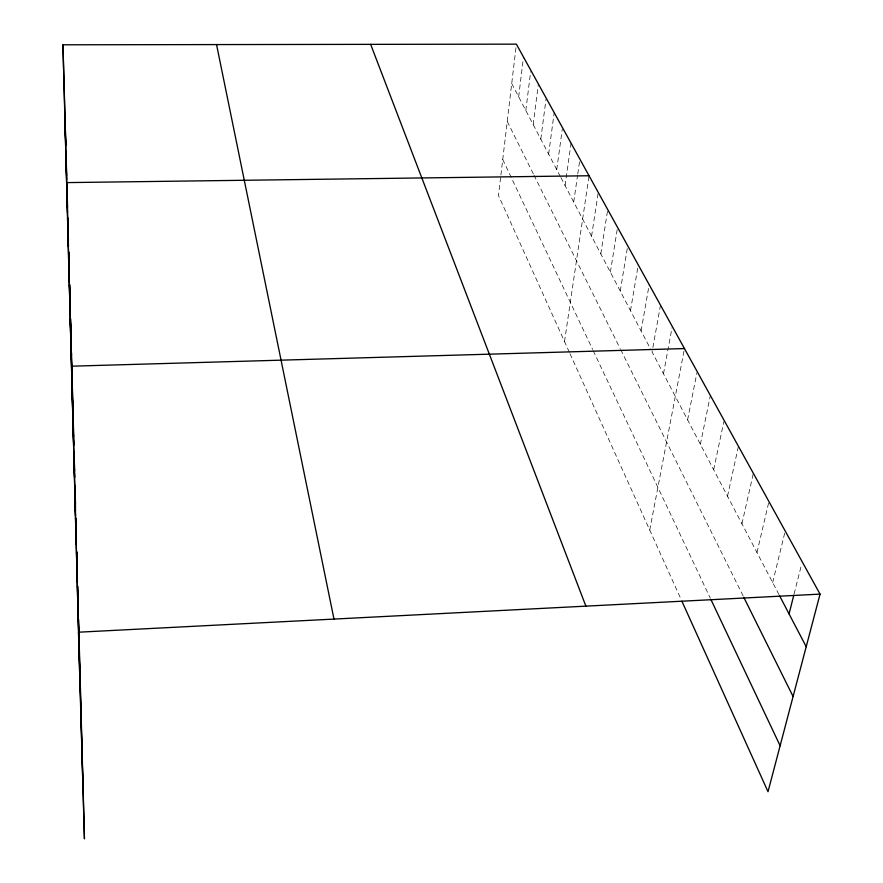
<?xml version="1.0" encoding="UTF-8"?>
<svg xmlns="http://www.w3.org/2000/svg" width="883" height="883" viewBox="0 0 883 883"><rect width="100%" height="100%" fill="white"/><g stroke="black" fill="none" stroke-linecap="round" stroke-linejoin="round"><path stroke-width="0.66" stroke-dasharray="4.42 3.31" d="M500.595 177.593L498.476 195.496L569.469 352.516M500.904 175.011L516.378 44.15M518.674 96.821L523.487 57.031M525.827 110.507L530.65 71.633M533.2 124.613L538.365 83.962M540.804 139.15L545.981 99.393M548.641 154.139L554.182 112.616M556.731 169.613L562.294 128.995M565.087 185.585L571.047 143.156M573.707 202.075L577.581 175.264M577.769 173.929L579.899 159.183M564.502 341.533L589.049 175.75M591.566 236.225L598.232 192.384M600.804 253.896L607.515 210.927M610.363 272.174L617.338 228.73M620.252 291.081L627.504 247.13M630.484 310.65L638.254 264.878M641.091 330.926L649.182 284.657M660.506 305.165L652.084 351.953L778.972 594.612M663.486 373.752L672.007 327.803M649.722 530.043L684.215 349.9M687.603 419.889L696.897 372.891M700.385 444.326L710.362 395.463M713.674 469.745L723.828 421.688M727.515 496.213L738.42 446.279M741.93 523.785L753.354 473.31M756.963 552.537L768.938 501.533M772.658 582.548L785.208 531.014M794.126 593.884L801.554 564.513M511.721 83.532L560.319 176.457M560.915 177.593L650.859 349.613M507.239 121.412L533.387 174.006M533.95 175.154L620.131 348.52M620.716 349.701L743.188 596.091M502.736 159.47L592.648 349.502M593.21 350.694L710.351 598.288M570.01 353.73L680.793 598.773"/><path stroke-width="1.32" d="M789.06 613.906L793.784 595.219M80.077 687.404L62.947 44.801L516.378 44.15L820.053 594.116L768.022 791.709L681.897 601.202M820.053 594.116L78.477 632.206L84.448 838.85L78.576 619.546M71.446 366.191L684.468 348.564M66.589 182.615L589.049 175.75M779.601 595.815L806.201 646.698M743.784 597.305L793.089 696.499M710.936 599.524L780.119 745.76M370.65 44.36L585.882 606.135M216.545 44.58L333.984 619.082M68.554 256.666L71.026 346.357M70.221 319.801L72.836 414.911M72.958 418.928L73.719 445.551M73.907 452.118L74.625 477.206M74.856 485.175L75.485 507.405M76.402 539.226L75.828 519.226L76.368 536.875M76.788 552.99L76.876 555.738M72.097 390.827L75.497 515.396M75.574 518.155L75.728 523.663M75 500.562L77.274 581.952M76.655 563.255L79.117 651.544M62.947 44.801L65.795 144.922M65.971 151.468L66.655 175.264M66.92 184.646L67.55 207.339M64.834 116.291L68.421 246.953M68.576 252.372L69.304 277.99M69.503 284.801L70.198 309.094M71.082 340.397L70.463 318.564L71.07 338.719M71.512 355.242L71.435 352.549L71.953 372.008M67.538 218.322L69.327 282.56M67.848 218.189L68.433 240.364M68.764 252.45L69.304 272.604M69.614 284.436L70.187 305.695M72.307 385.242L72.859 405.595M73.223 419.248L73.686 436.632M74.602 470.915L74.106 452.262L74.602 477.46M75 485.672L75.497 504.16M76.766 551.698L77.263 570.363M77.693 586.279L78.145 603.387M65.221 125.055L65.784 146.015M65.927 151.368L66.678 179.635M66.887 184.702L67.55 212.549M67.77 217.924L68.444 245.882M68.675 251.754L69.327 279.105M69.47 284.392L70.187 311.467M70.364 318.079L71.082 345.065M71.258 351.831L71.965 378.244M72.229 385.065L72.847 411.379M73.123 418.641L73.73 444.701M74.823 485.584L75.497 511.047M75.783 518.211L76.38 544.281M76.589 552.217L77.263 577.493M77.483 585.771L78.145 610.583M78.366 618.851L83.057 790.991"/></g></svg>
